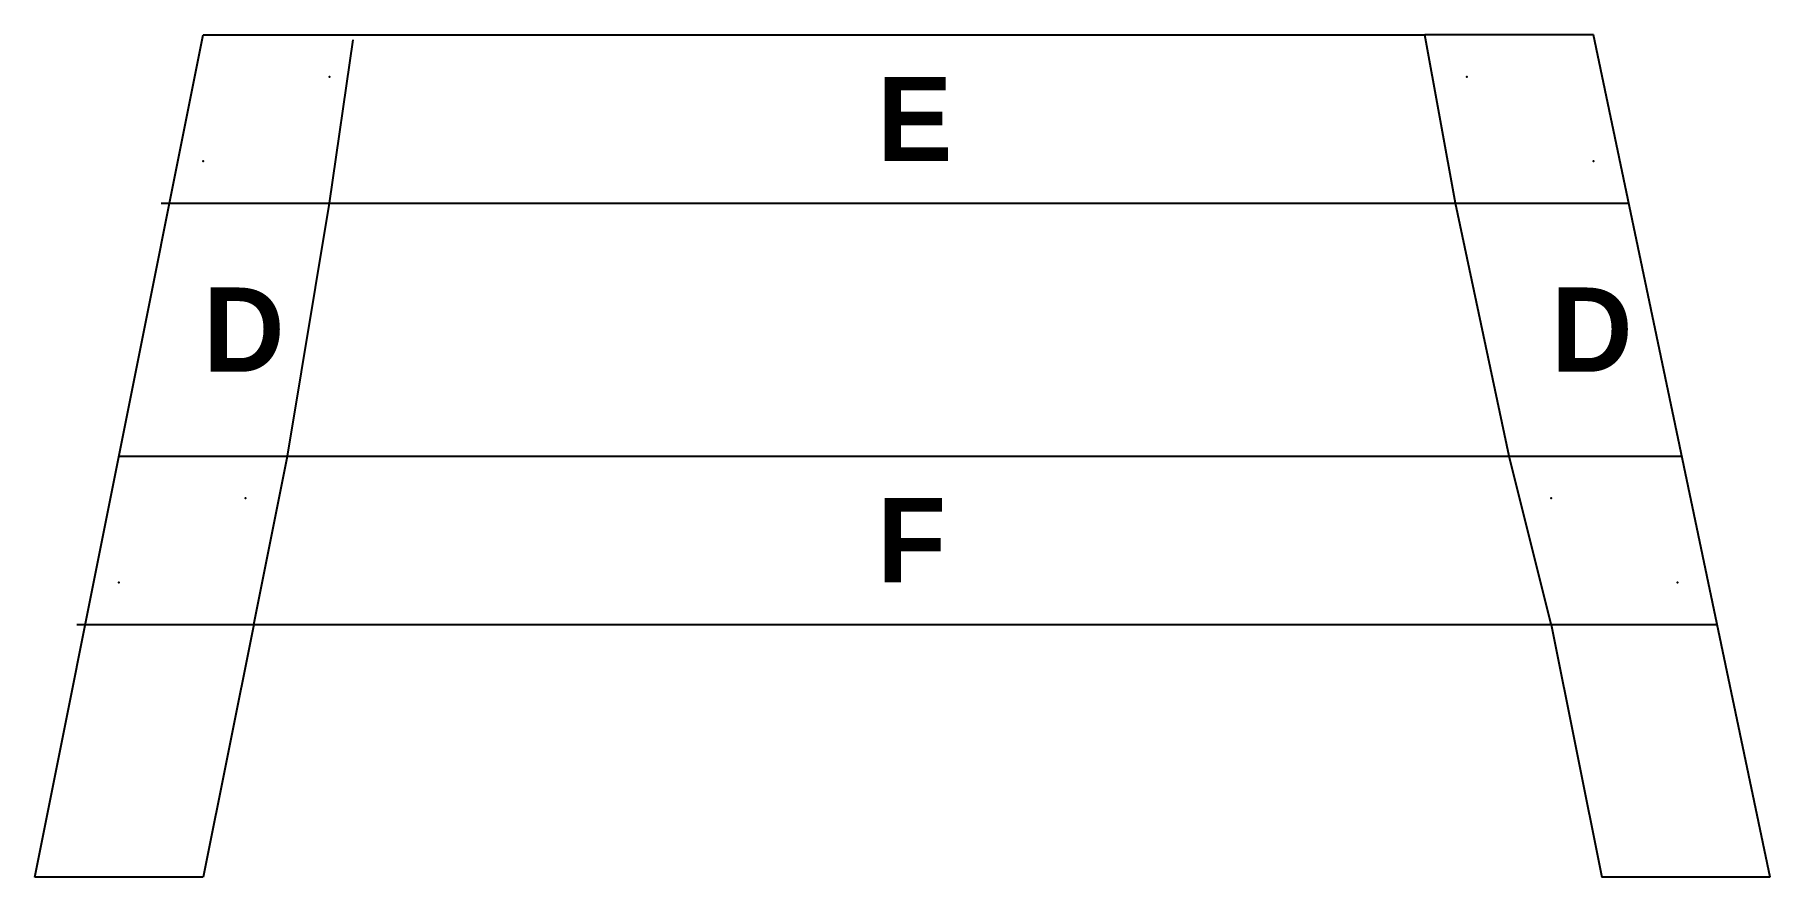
# Model space of a CAD drawing. Header units: inches. Extents: x 44.2 to 48.32, y 22 to 24.
import ezdxf

# ---------------------------------------------------------------- set-up
doc = ezdxf.new("R2010")
doc.units = ezdxf.units.IN
doc.header["$MEASUREMENT"] = 0
doc.linetypes.add('ACAD_ISO02W100', pattern=[15, 12, -3])
doc.layers.get('0').update_dxf_attribs({"color": 178, "lineweight": 25, "true_color": 0x000000})
doc.layers.add('layer 1', color=178, linetype='ACAD_ISO02W100', lineweight=25, true_color=0x000000)
doc.styles.add('textstyle11', font='')
doc.styles.add('textstyle12', font='')
doc.styles.add('textstyle13', font='')
doc.styles.add('textstyle14', font='')
doc.styles.get('textstyle11').set_extended_font_data('Andale Mono', bold=True)
doc.styles.get('textstyle12').set_extended_font_data('Andale Mono', bold=True)
doc.styles.get('textstyle13').set_extended_font_data('Andale Mono', bold=True)
doc.styles.get('textstyle14').set_extended_font_data('Andale Mono', bold=True)

msp = doc.modelspace()

# ---------------------------------------------------------------- linework, layer by layer
for p, q in [((44.2, 22), (44.6, 24)), ((44.2, 22), (44.6, 24)), ((44.2, 22), (44.6, 24)), ((44.2, 22), (44.6, 24)), ((44.2, 22), (44.6, 24)), ((44.2, 22), (44.6, 24)), ((44.2, 22), (44.6, 24)), ((44.2, 22), (44.6, 24)), ((44.2, 22), (44.6, 24)), ((44.2, 22), (44.6, 24)), ((44.2, 22), (44.6, 24)), ((44.6, 24), (45, 24)), ((44.6, 24), (45, 24)), ((44.6, 24), (45, 24)), ((44.6, 24), (45, 24)), ((44.6, 24), (45, 24)), ((44.6, 24), (45, 24)), ((44.6, 24), (45, 24)), ((44.6, 24), (45, 24)), ((44.6, 24), (45, 24)), ((44.6, 24), (45, 24)), ((44.6, 24), (45, 24)), ((45, 24), (47.5, 24)), ((45, 24), (47.5, 24)), ((45, 24), (47.5, 24)), ((45, 24), (47.5, 24)), ((45, 24), (47.5, 24)), ((45, 24), (47.5, 24)), ((45, 24), (47.5, 24)), ((45, 24), (47.5, 24)), ((45, 24), (47.5, 24)), ((45, 24), (47.5, 24)), ((45, 24), (47.5, 24)), ((47.9, 24), (47.5, 24)), ((47.9, 24), (47.5, 24)), ((47.9, 24), (47.5, 24)), ((47.9, 24), (47.5, 24)), ((47.9, 24), (47.5, 24)), ((47.9, 24), (47.5, 24)), ((47.9, 24), (47.5, 24)), ((47.9, 24), (47.5, 24)), ((47.9, 24), (47.5, 24)), ((47.9, 24), (47.5, 24)), ((47.9, 24), (47.5, 24)), ((48.32, 22), (47.9, 24)), ((48.32, 22), (47.9, 24)), ((48.32, 22), (47.9, 24)), ((48.32, 22), (47.9, 24)), ((48.32, 22), (47.9, 24)), ((48.32, 22), (47.9, 24)), ((48.32, 22), (47.9, 24)), ((48.32, 22), (47.9, 24)), ((48.32, 22), (47.9, 24)), ((48.32, 22), (47.9, 24)), ((48.32, 22), (47.9, 24)), ((44.5, 23.6), (47.984, 23.6)), ((44.5, 23.6), (47.984, 23.6)), ((44.5, 23.6), (47.984, 23.6)), ((44.5, 23.6), (47.984, 23.6)), ((44.5, 23.6), (47.984, 23.6)), ((44.5, 23.6), (47.984, 23.6)), ((44.5, 23.6), (47.984, 23.6)), ((44.5, 23.6), (47.984, 23.6)), ((44.5, 23.6), (47.984, 23.6)), ((44.5, 23.6), (47.984, 23.6)), ((44.5, 23.6), (47.984, 23.6)), ((44.8, 23), (44.9, 23.6)), ((44.8, 23), (44.9, 23.6)), ((44.8, 23), (44.9, 23.6)), ((44.8, 23), (44.9, 23.6)), ((44.8, 23), (44.9, 23.6)), ((44.8, 23), (44.9, 23.6)), ((44.8, 23), (44.9, 23.6)), ((44.8, 23), (44.9, 23.6)), ((44.8, 23), (44.9, 23.6)), ((44.8, 23), (44.9, 23.6)), ((44.8, 23), (44.9, 23.6)), ((47.7, 23), (47.573, 23.6005)), ((47.7, 23), (47.573, 23.6005)), ((47.7, 23), (47.573, 23.6005)), ((47.7, 23), (47.573, 23.6005)), ((47.7, 23), (47.573, 23.6005)), ((47.7, 23), (47.573, 23.6005)), ((47.7, 23), (47.573, 23.6005)), ((47.7, 23), (47.573, 23.6005)), ((47.7, 23), (47.573, 23.6005)), ((47.7, 23), (47.573, 23.6005)), ((47.7, 23), (47.573, 23.6005)), ((44.4, 23), (48.11, 23)), ((44.4, 23), (48.11, 23)), ((44.4, 23), (48.11, 23)), ((44.4, 23), (48.11, 23)), ((44.4, 23), (48.11, 23)), ((44.4, 23), (48.11, 23)), ((44.4, 23), (48.11, 23)), ((44.4, 23), (48.11, 23)), ((44.4, 23), (48.11, 23)), ((44.4, 23), (48.11, 23)), ((44.4, 23), (48.11, 23)), ((44.3, 22.6), (48.194, 22.6)), ((44.3, 22.6), (48.194, 22.6)), ((44.3, 22.6), (48.194, 22.6)), ((44.3, 22.6), (48.194, 22.6)), ((44.3, 22.6), (48.194, 22.6)), ((44.3, 22.6), (48.194, 22.6)), ((44.3, 22.6), (48.194, 22.6)), ((44.3, 22.6), (48.194, 22.6)), ((44.3, 22.6), (48.194, 22.6)), ((44.3, 22.6), (48.194, 22.6)), ((44.3, 22.6), (48.194, 22.6)), ((44.72, 22.6), (44.6, 22)), ((44.72, 22.6), (44.6, 22)), ((44.72, 22.6), (44.6, 22)), ((44.72, 22.6), (44.6, 22)), ((44.72, 22.6), (44.6, 22)), ((44.72, 22.6), (44.6, 22)), ((44.72, 22.6), (44.6, 22)), ((44.72, 22.6), (44.6, 22)), ((44.72, 22.6), (44.6, 22)), ((44.72, 22.6), (44.6, 22)), ((44.72, 22.6), (44.6, 22)), ((47.8, 22.6), (47.92, 22)), ((47.8, 22.6), (47.92, 22)), ((47.8, 22.6), (47.92, 22)), ((47.8, 22.6), (47.92, 22)), ((47.8, 22.6), (47.92, 22)), ((47.8, 22.6), (47.92, 22)), ((47.8, 22.6), (47.92, 22)), ((47.8, 22.6), (47.92, 22)), ((47.8, 22.6), (47.92, 22)), ((47.8, 22.6), (47.92, 22)), ((47.8, 22.6), (47.92, 22)), ((44.6, 22), (44.2, 22)), ((44.6, 22), (44.2, 22)), ((44.6, 22), (44.2, 22)), ((44.6, 22), (44.2, 22)), ((44.6, 22), (44.2, 22)), ((44.6, 22), (44.2, 22)), ((44.6, 22), (44.2, 22)), ((44.6, 22), (44.2, 22)), ((44.6, 22), (44.2, 22)), ((44.6, 22), (44.2, 22)), ((44.6, 22), (44.2, 22)), ((48.32, 22), (47.92, 22)), ((48.32, 22), (47.92, 22)), ((48.32, 22), (47.92, 22)), ((48.32, 22), (47.92, 22)), ((48.32, 22), (47.92, 22)), ((48.32, 22), (47.92, 22)), ((48.32, 22), (47.92, 22)), ((48.32, 22), (47.92, 22)), ((48.32, 22), (47.92, 22)), ((48.32, 22), (47.92, 22)), ((48.32, 22), (47.92, 22))]:
    msp.add_line(p, q)
for centre in [(47.5196, 23.9), (47.5196, 23.9), (47.5196, 23.9), (47.5196, 23.9), (47.5196, 23.9), (47.5196, 23.9), (47.5196, 23.9), (47.5196, 23.9), (47.5196, 23.9), (47.5196, 23.9), (47.5196, 23.9), (47.5196, 23.9), (47.5196, 23.9), (47.5196, 23.9), (47.5196, 23.9), (47.5196, 23.9), (47.5196, 23.9), (47.5196, 23.9), (47.5196, 23.9), (47.5196, 23.9), (47.5196, 23.9), (47.5196, 23.9), (44.6, 23.7), (44.6, 23.7), (44.6, 23.7), (44.6, 23.7), (44.6, 23.7), (44.6, 23.7), (44.6, 23.7), (44.6, 23.7), (44.6, 23.7), (44.6, 23.7), (44.6, 23.7), (44.6, 23.7), (44.6, 23.7), (44.6, 23.7), (44.6, 23.7), (44.6, 23.7), (44.6, 23.7), (44.6, 23.7), (44.6, 23.7), (44.6, 23.7), (44.6, 23.7), (44.6, 23.7), (44.6, 23.7), (44.6, 23.7), (44.6, 23.7), (44.6, 23.7), (44.6, 23.7), (44.6, 23.7), (44.6, 23.7), (44.6, 23.7), (44.6, 23.7), (44.6, 23.7), (44.6, 23.7)]:
    msp.add_circle(centre, 0)
for p in [(44.9, 23.9), (44.9, 23.9), (44.9, 23.9), (44.9, 23.9), (44.9, 23.9), (44.9, 23.9), (44.9, 23.9), (44.9, 23.9), (44.9, 23.9), (44.9, 23.9), (44.9, 23.9), (47.6, 23.9), (47.6, 23.9), (47.6, 23.9), (47.6, 23.9), (47.6, 23.9), (47.6, 23.9), (47.6, 23.9), (47.6, 23.9), (47.6, 23.9), (47.6, 23.9), (47.6, 23.9), (44.6, 23.7), (44.6, 23.7), (44.6, 23.7), (44.6, 23.7), (44.6, 23.7), (44.6, 23.7), (44.6, 23.7), (44.6, 23.7), (44.6, 23.7), (44.6, 23.7), (44.6, 23.7), (47.9, 23.7), (47.9, 23.7), (47.9, 23.7), (47.9, 23.7), (47.9, 23.7), (47.9, 23.7), (47.9, 23.7), (47.9, 23.7), (47.9, 23.7), (47.9, 23.7), (47.9, 23.7), (44.7, 22.9), (44.7, 22.9), (44.7, 22.9), (44.7, 22.9), (44.7, 22.9), (44.7, 22.9), (44.7, 22.9), (44.7, 22.9), (44.7, 22.9), (44.7, 22.9), (44.7, 22.9), (47.8, 22.9), (47.8, 22.9), (47.8, 22.9), (47.8, 22.9), (47.8, 22.9), (47.8, 22.9), (47.8, 22.9), (47.8, 22.9), (47.8, 22.9), (47.8, 22.9), (47.8, 22.9), (44.4, 22.7), (44.4, 22.7), (44.4, 22.7), (44.4, 22.7), (44.4, 22.7), (44.4, 22.7), (44.4, 22.7), (44.4, 22.7), (44.4, 22.7), (44.4, 22.7), (44.4, 22.7), (48.1, 22.7), (48.1, 22.7), (48.1, 22.7), (48.1, 22.7), (48.1, 22.7), (48.1, 22.7), (48.1, 22.7), (48.1, 22.7), (48.1, 22.7), (48.1, 22.7), (48.1, 22.7)]:
    msp.add_point(p)
at = {"layer": 'layer 1'}
for p, q in [((44.9, 23.6), (44.9561, 23.988)), ((44.9, 23.6), (44.9561, 23.988)), ((44.9, 23.6), (44.9561, 23.988)), ((44.9, 23.6), (44.9561, 23.988)), ((44.9, 23.6), (44.9561, 23.988)), ((44.9, 23.6), (44.9561, 23.988)), ((44.9, 23.6), (44.9561, 23.988)), ((44.9, 23.6), (44.9561, 23.988)), ((44.9, 23.6), (44.9561, 23.988)), ((44.9, 23.6), (44.9561, 23.988)), ((44.9, 23.6), (44.9561, 23.988)), ((47.5731, 23.6), (47.5, 24)), ((47.5731, 23.6), (47.5, 24)), ((47.5731, 23.6), (47.5, 24)), ((47.5731, 23.6), (47.5, 24)), ((47.5731, 23.6), (47.5, 24)), ((47.5731, 23.6), (47.5, 24)), ((47.5731, 23.6), (47.5, 24)), ((47.5731, 23.6), (47.5, 24)), ((47.5731, 23.6), (47.5, 24)), ((47.5731, 23.6), (47.5, 24)), ((47.5731, 23.6), (47.5, 24)), ((44.72, 22.6), (44.8, 23)), ((44.72, 22.6), (44.8, 23)), ((44.72, 22.6), (44.8, 23)), ((44.72, 22.6), (44.8, 23)), ((44.72, 22.6), (44.8, 23)), ((44.72, 22.6), (44.8, 23)), ((44.72, 22.6), (44.8, 23)), ((44.72, 22.6), (44.8, 23)), ((44.72, 22.6), (44.8, 23)), ((44.72, 22.6), (44.8, 23)), ((44.72, 22.6), (44.8, 23)), ((47.8, 22.6), (47.7, 23)), ((47.8, 22.6), (47.7, 23)), ((47.8, 22.6), (47.7, 23)), ((47.8, 22.6), (47.7, 23)), ((47.8, 22.6), (47.7, 23)), ((47.8, 22.6), (47.7, 23)), ((47.8, 22.6), (47.7, 23)), ((47.8, 22.6), (47.7, 23)), ((47.8, 22.6), (47.7, 23)), ((47.8, 22.6), (47.7, 23)), ((47.8, 22.6), (47.7, 23))]:
    msp.add_line(p, q, dxfattribs=at)

# ---------------------------------------------------------------- texts
at = {"char_height": 0.2, "attachment_point": 1}
for s, insert, style in [('E', (46.2, 23.9), 'textstyle11'), ('D', (44.6, 23.4), 'textstyle13'), ('D', (47.8, 23.4), 'textstyle12'), ('F', (46.2, 22.9), 'textstyle14')]:
    msp.add_mtext(s, dxfattribs=dict(at, insert=insert, style=style))

doc.saveas('drawing.dxf')
